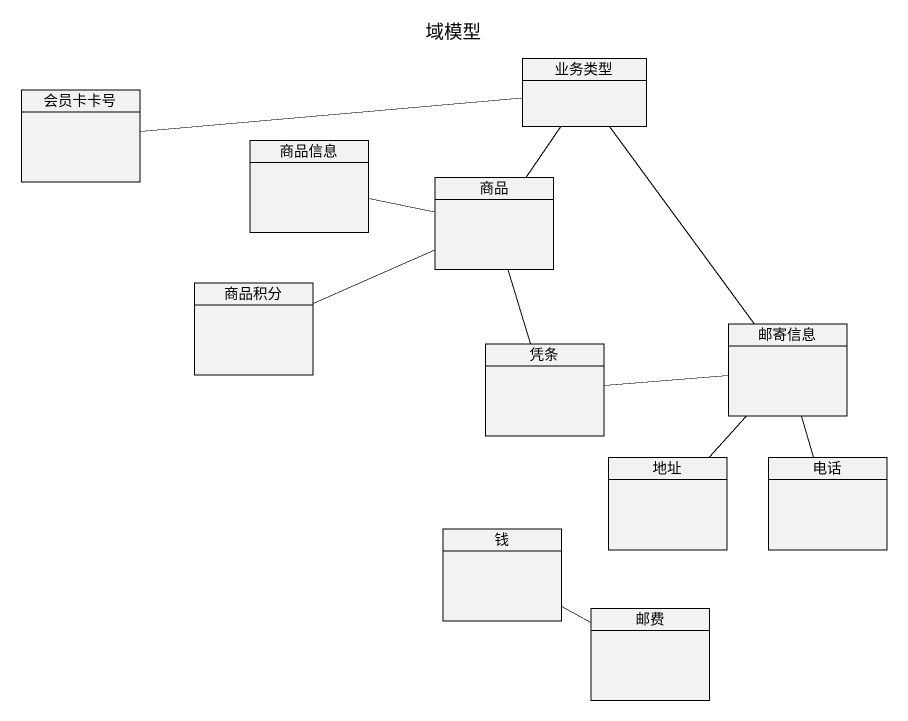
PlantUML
@startuml
title 域模型
hide circle
hide empty members
class 业务类型
class 会员卡卡号
class 商品信息
class 商品
class 商品积分
class 凭条
class 邮寄信息
class 地址
class 电话
class 钱
class 邮费
会员卡卡号 -right- 业务类型
商品信息 -right- 商品
商品 -up- 业务类型
商品积分 -right- 商品
凭条 -up- 商品
凭条 -right- 邮寄信息
邮寄信息 -up- 业务类型
地址 -up- 邮寄信息
电话 -up- 邮寄信息
邮费 -left- 钱
@enduml
